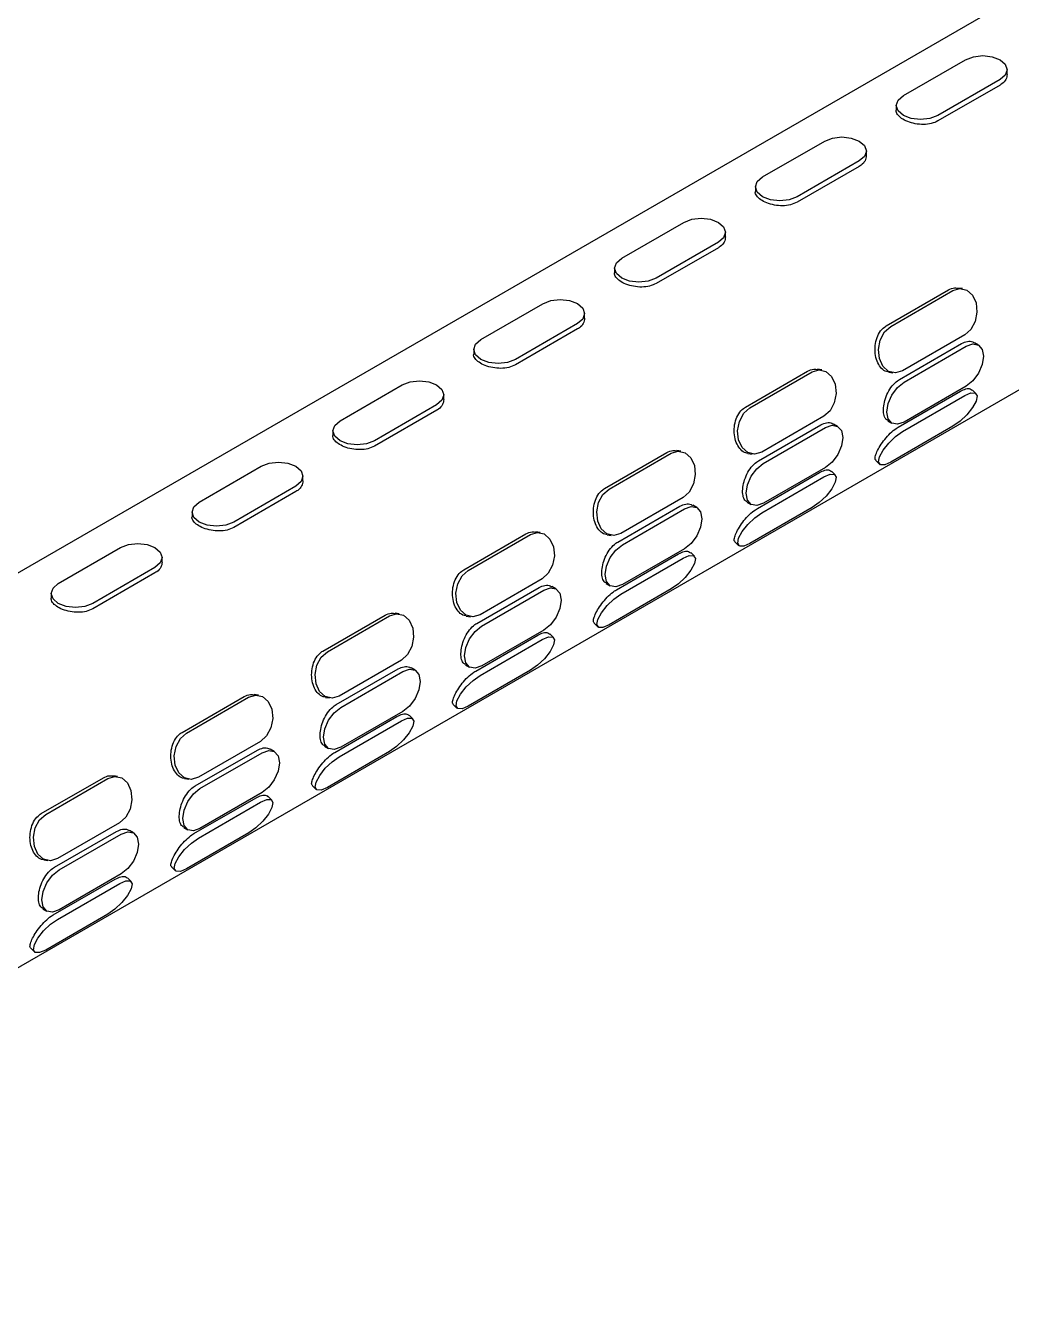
# Model space of a CAD drawing. Extents: x -1084 to 1049, y -151 to 450.
# Drawn here: x -625.2 to -583.2, y 245.5 to 300 of the extents above; entities that cross this region are included whole.
import ezdxf

# ---------------------------------------------------------------- set-up
doc = ezdxf.new("R2010")
doc.units = 0
doc.header["$LTSCALE"] = 23.1
doc.header["$MEASUREMENT"] = 0
doc.layers.get('0').update_dxf_attribs({"linetype": 'CONTINUOUS'})

msp = doc.modelspace()

# ---------------------------------------------------------------- linework, layer by layer
at = {"color": 7, "linetype": 'Continuous', "lineweight": 25}
for p, q in [((-485.02756, 357.77315), (-657.6622, 258.11329)), ((-650.37186, 245.48467), (-477.73722, 345.14453)), ((-587.76674, 297.02309), (-585.11535, 298.55371)), ((-583.33713, 297.92956), (-583.33729, 298.13015)), ((-583.64236, 297.70493), (-586.29375, 296.17432)), ((-583.64218, 297.47367), (-586.29356, 295.94306)), ((-588.0718, 296.59788), (-588.07164, 296.39729)), ((-593.77654, 293.55371), (-591.12516, 295.08432)), ((-589.34694, 294.46017), (-589.3471, 294.66076)), ((-589.65217, 294.23554), (-592.30355, 292.70493)), ((-589.65198, 294.00428), (-592.30337, 292.47367)), ((-594.08161, 293.12849), (-594.08145, 292.9279)), ((-599.78635, 290.08432), (-597.13497, 291.61493)), ((-595.35675, 290.99079), (-595.35691, 291.19137)), ((-595.66197, 290.76616), (-598.31336, 289.23554)), ((-595.66179, 290.53489), (-598.31318, 289.00428)), ((-600.09142, 289.6591), (-600.09126, 289.45851)), ((-588.49444, 287.20105), (-585.84306, 288.73166)), ((-588.3064, 287.17175), (-585.65501, 288.70237)), ((-585.24216, 288.78681), (-585.41643, 288.81396)), ((-605.79616, 286.61493), (-603.14477, 288.14554)), ((-601.36655, 287.5214), (-601.36671, 287.72199)), ((-601.67178, 287.29677), (-604.32317, 285.76616)), ((-601.6716, 287.0655), (-604.32298, 285.53489)), ((-587.93326, 284.91369), (-585.28187, 286.4443)), ((-585.14995, 286.81296), (-587.80133, 285.28235)), ((-587.73308, 284.79834), (-585.08169, 286.32895)), ((-584.561, 286.38054), (-584.73481, 286.4807)), ((-606.10122, 286.18971), (-606.10106, 285.98913)), ((-594.50425, 283.73166), (-591.85286, 285.26227)), ((-594.31621, 283.70237), (-591.66482, 285.23298)), ((-591.25196, 285.31742), (-591.42624, 285.34457)), ((-588.38847, 285.22505), (-588.21419, 285.1979)), ((-611.80596, 283.14554), (-609.15458, 284.67616)), ((-607.37636, 284.05201), (-607.37652, 284.2526)), ((-587.98744, 282.87834), (-585.33605, 284.40895)), ((-587.79927, 282.69085), (-585.14788, 284.22146)), ((-585.08034, 284.62721), (-587.73172, 283.0966)), ((-584.66398, 284.30488), (-584.82137, 284.46171)), ((-607.68159, 283.82738), (-610.33297, 282.29677)), ((-607.6814, 283.59612), (-610.33279, 282.06551)), ((-591.15975, 283.34357), (-593.81114, 281.81296)), ((-590.5708, 282.91116), (-590.74461, 283.01131)), ((-588.42623, 283.14517), (-588.25242, 283.04501)), ((-612.11103, 282.72033), (-612.11087, 282.51974)), ((-593.94306, 281.4443), (-591.29168, 282.97491)), ((-593.74289, 281.32895), (-591.0915, 282.85957)), ((-585.6504, 282.91265), (-588.30179, 281.38204)), ((-600.51405, 280.26227), (-597.86267, 281.79289)), ((-600.32601, 280.23298), (-597.67463, 281.76359)), ((-597.26177, 281.84804), (-597.43605, 281.87519)), ((-594.39828, 281.75566), (-594.224, 281.72851)), ((-588.94308, 281.45544), (-588.78569, 281.29861)), ((-617.81577, 279.67616), (-615.16439, 281.20677)), ((-593.99724, 279.40895), (-591.34586, 280.93956)), ((-591.09015, 281.15783), (-593.74153, 279.62722)), ((-590.67379, 280.8355), (-590.83118, 280.99232)), ((-613.69139, 280.35799), (-616.34278, 278.82738)), ((-613.38617, 280.58262), (-613.38633, 280.78321)), ((-593.80908, 279.22146), (-591.15769, 280.75207)), ((-613.69121, 280.12673), (-616.3426, 278.59612)), ((-597.16956, 279.87418), (-599.82095, 278.34357)), ((-618.12084, 279.25094), (-618.12068, 279.05035)), ((-599.95287, 277.97491), (-597.30148, 279.50553)), ((-599.75269, 277.85957), (-597.10131, 279.39018)), ((-596.58061, 279.44177), (-596.75442, 279.54192)), ((-594.43604, 279.67578), (-594.26223, 279.57563)), ((-591.66021, 279.44326), (-594.3116, 277.91265)), ((-606.52386, 276.79289), (-603.87248, 278.3235)), ((-606.33582, 276.76359), (-603.68443, 278.2942)), ((-603.27157, 278.37865), (-603.44585, 278.4058)), ((-600.40808, 278.28628), (-600.23381, 278.25913)), ((-623.82558, 276.20677), (-621.17419, 277.73738)), ((-597.09995, 277.68844), (-599.75134, 276.15783)), ((-594.95289, 277.98605), (-594.7955, 277.82923)), ((-619.39597, 277.11324), (-619.39613, 277.31382)), ((-600.00705, 275.93956), (-597.35567, 277.47017)), ((-599.81888, 275.75207), (-597.1675, 277.28269)), ((-596.6836, 277.36611), (-596.84099, 277.52293)), ((-619.7012, 276.88861), (-622.35259, 275.35799)), ((-619.70102, 276.65734), (-622.3524, 275.12673)), ((-605.96268, 274.50553), (-603.31129, 276.03614)), ((-603.17937, 276.40479), (-605.83075, 274.87418)), ((-605.7625, 274.39018), (-603.11111, 275.92079)), ((-602.59042, 275.97238), (-602.76423, 276.07253)), ((-600.44584, 276.20639), (-600.27203, 276.10624)), ((-597.67002, 275.97387), (-600.3214, 274.44326)), ((-624.13064, 275.78155), (-624.13048, 275.58096)), ((-612.53367, 273.3235), (-609.88228, 274.85411)), ((-612.34563, 273.2942), (-609.69424, 274.82482)), ((-609.28138, 274.90926), (-609.45566, 274.93641)), ((-606.41789, 274.81689), (-606.24361, 274.78974)), ((-600.96269, 274.51666), (-600.8053, 274.35984)), ((-606.01686, 272.47017), (-603.36547, 274.00079)), ((-605.82869, 272.28269), (-603.1773, 273.8133)), ((-603.10976, 274.21905), (-605.76114, 272.68844)), ((-602.6934, 273.89672), (-602.85079, 274.05354)), ((-609.18917, 272.93541), (-611.84056, 271.4048)), ((-606.45565, 272.737), (-606.28184, 272.63685)), ((-611.97248, 271.03614), (-609.3211, 272.56675)), ((-611.77231, 270.92079), (-609.12092, 272.4514)), ((-608.60022, 272.50299), (-608.77403, 272.60315)), ((-603.67982, 272.50449), (-606.33121, 270.97387)), ((-618.54347, 269.85411), (-615.89209, 271.38472)), ((-618.35543, 269.82482), (-615.70405, 271.35543)), ((-615.29119, 271.43987), (-615.46547, 271.46702)), ((-612.4277, 271.3475), (-612.25342, 271.32035)), ((-606.9725, 271.04727), (-606.81511, 270.89045)), ((-612.02666, 269.00079), (-609.37528, 270.5314)), ((-609.11957, 270.74966), (-611.77095, 269.21905)), ((-608.70321, 270.42733), (-608.8606, 270.58416)), ((-611.8385, 268.8133), (-609.18711, 270.34391)), ((-615.19898, 269.46602), (-617.85037, 267.93541)), ((-617.98229, 267.56675), (-615.3309, 269.09736)), ((-617.78211, 267.4514), (-615.13073, 268.98202)), ((-614.61003, 269.03361), (-614.78384, 269.13376)), ((-612.46546, 269.26762), (-612.29165, 269.16746)), ((-609.68963, 269.0351), (-612.34101, 267.50449)), ((-624.55328, 266.38472), (-621.9019, 267.91534)), ((-624.36524, 266.35543), (-621.71385, 267.88604)), ((-621.30099, 267.97049), (-621.47527, 267.99764)), ((-618.4375, 267.87811), (-618.26322, 267.85096)), ((-615.12937, 267.28028), (-617.78076, 265.74967)), ((-612.98231, 267.57789), (-612.82492, 267.42106)), ((-618.03647, 265.5314), (-615.38509, 267.06201)), ((-617.8483, 265.34391), (-615.19692, 266.87452)), ((-614.71302, 266.95795), (-614.87041, 267.11477)), ((-623.9921, 264.09736), (-621.34071, 265.62798)), ((-621.20879, 265.99663), (-623.86017, 264.46602)), ((-620.61984, 265.56422), (-620.79365, 265.66437)), ((-618.47526, 265.79823), (-618.30145, 265.69808)), ((-615.69944, 265.56571), (-618.35082, 264.0351)), ((-623.79192, 263.98202), (-621.14053, 265.51263)), ((-624.44731, 264.40873), (-624.27303, 264.38158)), ((-618.99211, 264.1085), (-618.83472, 263.95168)), ((-624.04628, 262.06201), (-621.39489, 263.59262)), ((-623.85811, 261.87452), (-621.20672, 263.40514)), ((-621.13918, 263.81089), (-623.79056, 262.28028)), ((-620.72282, 263.48856), (-620.88021, 263.64538)), ((-624.48507, 262.32884), (-624.31126, 262.22869)), ((-621.70924, 262.09632), (-624.36063, 260.56571)), ((-625.00192, 260.63911), (-624.84453, 260.48229))]:
    msp.add_line(p, q, dxfattribs=at)
at = {"color": 7, "linetype": 'Continuous', "lineweight": 25, "flags": 128}
for points in [[(-585.11535, 298.55371), (-584.77745, 298.68411), (-584.37886, 298.73005), (-583.98027, 298.68453), (-583.64236, 298.55449), (-583.41658, 298.35972), (-583.33729, 298.12987), (-583.41658, 297.89994), (-583.64236, 297.70493)], [(-586.29375, 296.17432), (-586.63165, 296.04392), (-587.03024, 295.99798), (-587.42883, 296.04349), (-587.76674, 296.17354), (-587.99252, 296.36831), (-588.0718, 296.59815), (-587.99252, 296.82808), (-587.76674, 297.02309)], [(-591.12516, 295.08432), (-590.78725, 295.21472), (-590.38866, 295.26066), (-589.99007, 295.21514), (-589.65217, 295.0851), (-589.42639, 294.89033), (-589.3471, 294.66048), (-589.42639, 294.43055), (-589.65217, 294.23554)], [(-592.30355, 292.70493), (-592.64146, 292.57453), (-593.04005, 292.52859), (-593.43864, 292.57411), (-593.77654, 292.70415), (-594.00233, 292.89892), (-594.08161, 293.12877), (-594.00233, 293.3587), (-593.77654, 293.55371)], [(-597.13497, 291.61493), (-596.79706, 291.74533), (-596.39847, 291.79127), (-595.99988, 291.74575), (-595.66197, 291.61571), (-595.43619, 291.42094), (-595.35691, 291.1911), (-595.43619, 290.96117), (-595.66197, 290.76616)], [(-598.31336, 289.23554), (-598.65127, 289.10514), (-599.04986, 289.0592), (-599.44844, 289.10472), (-599.78635, 289.23476), (-600.01213, 289.42953), (-600.09142, 289.65938), (-600.01213, 289.88931), (-599.78635, 290.08432)], [(-585.65501, 288.70237), (-585.35395, 288.79316), (-585.06027, 288.72631), (-584.81869, 288.51199), (-584.66599, 288.18283), (-584.62541, 287.78895), (-584.70313, 287.3903), (-584.88733, 287.04757), (-585.14995, 286.81296)], [(-603.14477, 288.14554), (-602.80686, 288.27594), (-602.40828, 288.32188), (-602.00969, 288.27637), (-601.67178, 288.14633), (-601.446, 287.95156), (-601.36671, 287.72171), (-601.446, 287.49178), (-601.67178, 287.29677)], [(-587.80133, 285.28235), (-588.1024, 285.19155), (-588.39608, 285.2584), (-588.63766, 285.47272), (-588.79036, 285.80188), (-588.83094, 286.19577), (-588.75322, 286.59442), (-588.56902, 286.93714), (-588.3064, 287.17175)], [(-604.32317, 285.76616), (-604.66107, 285.63576), (-605.05966, 285.58982), (-605.45825, 285.63533), (-605.79616, 285.76537), (-606.02194, 285.96014), (-606.10122, 286.18999), (-606.02194, 286.41992), (-605.79616, 286.61493)], [(-585.08169, 286.32895), (-584.7998, 286.42689), (-584.56071, 286.38038), (-584.40084, 286.1965), (-584.34452, 285.90325), (-584.40032, 285.54528), (-584.55976, 285.17707), (-584.79855, 284.85469), (-585.08034, 284.62721)], [(-591.66482, 285.23298), (-591.36375, 285.32377), (-591.07007, 285.25692), (-590.82849, 285.0426), (-590.67579, 284.71344), (-590.63521, 284.31956), (-590.71294, 283.92091), (-590.89713, 283.57819), (-591.15975, 283.34357)], [(-609.15458, 284.67616), (-608.81667, 284.80656), (-608.41808, 284.8525), (-608.01949, 284.80698), (-607.68159, 284.67694), (-607.4558, 284.48217), (-607.37652, 284.25232), (-607.45581, 284.02239), (-607.68159, 283.82738)], [(-587.73172, 283.0966), (-588.01362, 282.99867), (-588.2527, 283.04518), (-588.41258, 283.22905), (-588.4689, 283.5223), (-588.41309, 283.88028), (-588.25366, 284.24849), (-588.01487, 284.57087), (-587.73308, 284.79834)], [(-585.14788, 284.22146), (-584.88517, 284.33435), (-584.7007, 284.33043), (-584.62256, 284.21029), (-584.66265, 283.99223), (-584.81486, 283.70943), (-585.05603, 283.40496), (-585.34943, 283.12517), (-585.6504, 282.91265)], [(-593.81114, 281.81296), (-594.11221, 281.72216), (-594.40589, 281.78901), (-594.64747, 282.00333), (-594.80017, 282.33249), (-594.84075, 282.72638), (-594.76302, 283.12503), (-594.57883, 283.46775), (-594.31621, 283.70237)], [(-610.33297, 282.29677), (-610.67088, 282.16637), (-611.06947, 282.12043), (-611.46806, 282.16594), (-611.80596, 282.29599), (-612.03175, 282.49076), (-612.11103, 282.7206), (-612.03175, 282.95053), (-611.80596, 283.14554)], [(-591.0915, 282.85957), (-590.8096, 282.9575), (-590.57052, 282.91099), (-590.41065, 282.72712), (-590.35433, 282.43387), (-590.41013, 282.07589), (-590.56956, 281.70768), (-590.80835, 281.3853), (-591.09015, 281.15783)], [(-588.30179, 281.38204), (-588.56451, 281.26914), (-588.74898, 281.27307), (-588.82712, 281.39321), (-588.78702, 281.61127), (-588.63481, 281.89407), (-588.39364, 282.19854), (-588.10024, 282.47833), (-587.79927, 282.69085)], [(-615.16439, 281.20677), (-614.82648, 281.33717), (-614.42789, 281.38311), (-614.0293, 281.33759), (-613.69139, 281.20755), (-613.46561, 281.01278), (-613.38633, 280.78293), (-613.46561, 280.553), (-613.69139, 280.35799)], [(-597.67463, 281.76359), (-597.37356, 281.85439), (-597.07988, 281.78753), (-596.8383, 281.57322), (-596.6856, 281.24406), (-596.64502, 280.85017), (-596.72275, 280.45152), (-596.90694, 280.1088), (-597.16956, 279.87418)], [(-593.74153, 279.62722), (-594.02343, 279.52928), (-594.26251, 279.57579), (-594.42238, 279.75966), (-594.4787, 280.05291), (-594.4229, 280.41089), (-594.26347, 280.7791), (-594.02468, 281.10148), (-593.74289, 281.32895)], [(-591.15769, 280.75207), (-590.89497, 280.86497), (-590.7105, 280.86104), (-590.63236, 280.7409), (-590.67245, 280.52284), (-590.82467, 280.24004), (-591.06584, 279.93557), (-591.35924, 279.65578), (-591.66021, 279.44326)], [(-599.82095, 278.34357), (-600.12201, 278.25278), (-600.41569, 278.31963), (-600.65727, 278.53395), (-600.80998, 278.8631), (-600.85055, 279.25699), (-600.77283, 279.65564), (-600.58863, 279.99836), (-600.32601, 280.23298)], [(-616.34278, 278.82738), (-616.68069, 278.69698), (-617.07928, 278.65104), (-617.47786, 278.69656), (-617.81577, 278.8266), (-618.04155, 279.02137), (-618.12084, 279.25122), (-618.04155, 279.48115), (-617.81577, 279.67616)], [(-597.10131, 279.39018), (-596.81941, 279.48811), (-596.58033, 279.4416), (-596.42046, 279.25773), (-596.36413, 278.96448), (-596.41994, 278.6065), (-596.57937, 278.23829), (-596.81816, 277.91591), (-597.09995, 277.68844)], [(-594.3116, 277.91265), (-594.57431, 277.79976), (-594.75878, 277.80368), (-594.83692, 277.92382), (-594.79683, 278.14189), (-594.64462, 278.42468), (-594.40345, 278.72915), (-594.11005, 279.00894), (-593.80908, 279.22146)], [(-603.68443, 278.2942), (-603.38337, 278.385), (-603.08969, 278.31815), (-602.84811, 278.10383), (-602.6954, 277.77467), (-602.65483, 277.38078), (-602.73255, 276.98213), (-602.91675, 276.63941), (-603.17937, 276.40479)], [(-621.17419, 277.73738), (-620.83628, 277.86778), (-620.4377, 277.91372), (-620.03911, 277.8682), (-619.7012, 277.73816), (-619.47542, 277.54339), (-619.39613, 277.31355), (-619.47542, 277.08362), (-619.7012, 276.88861)], [(-599.75134, 276.15783), (-600.03323, 276.05989), (-600.27232, 276.1064), (-600.43219, 276.29028), (-600.48851, 276.58353), (-600.43271, 276.9415), (-600.27328, 277.30971), (-600.03449, 277.63209), (-599.75269, 277.85957)], [(-597.1675, 277.28269), (-596.90478, 277.39558), (-596.72031, 277.39166), (-596.64217, 277.27152), (-596.68226, 277.05345), (-596.83448, 276.77066), (-597.07564, 276.46619), (-597.36905, 276.18639), (-597.67002, 275.97387)], [(-605.83075, 274.87418), (-606.13182, 274.78339), (-606.4255, 274.85024), (-606.66708, 275.06456), (-606.81978, 275.39372), (-606.86036, 275.7876), (-606.78264, 276.18625), (-606.59844, 276.52897), (-606.33582, 276.76359)], [(-622.35259, 275.35799), (-622.69049, 275.22759), (-623.08908, 275.18165), (-623.48767, 275.22717), (-623.82558, 275.35721), (-624.05136, 275.55198), (-624.13064, 275.78183), (-624.05136, 276.01176), (-623.82558, 276.20677)], [(-603.11111, 275.92079), (-602.82922, 276.01873), (-602.59013, 275.97222), (-602.43026, 275.78834), (-602.37394, 275.49509), (-602.42974, 275.13711), (-602.58918, 274.76891), (-602.82797, 274.44653), (-603.10976, 274.21905)], [(-600.3214, 274.44326), (-600.58412, 274.33037), (-600.76859, 274.33429), (-600.84673, 274.45443), (-600.80664, 274.6725), (-600.65442, 274.95529), (-600.41326, 275.25976), (-600.11985, 275.53955), (-599.81888, 275.75207)], [(-609.69424, 274.82482), (-609.39317, 274.91561), (-609.09949, 274.84876), (-608.85791, 274.63444), (-608.70521, 274.30528), (-608.66463, 273.9114), (-608.74236, 273.51275), (-608.92655, 273.17002), (-609.18917, 272.93541)], [(-605.76114, 272.68844), (-606.04304, 272.5905), (-606.28212, 272.63701), (-606.442, 272.82089), (-606.49832, 273.11414), (-606.44251, 273.47212), (-606.28308, 273.84032), (-606.04429, 274.1627), (-605.7625, 274.39018)], [(-603.1773, 273.8133), (-602.91459, 273.92619), (-602.73011, 273.92227), (-602.65198, 273.80213), (-602.69207, 273.58406), (-602.84428, 273.30127), (-603.08545, 272.9968), (-603.37885, 272.71701), (-603.67982, 272.50449)], [(-611.84056, 271.4048), (-612.14163, 271.314), (-612.43531, 271.38085), (-612.67689, 271.59517), (-612.82959, 271.92433), (-612.87017, 272.31822), (-612.79244, 272.71687), (-612.60825, 273.05959), (-612.34563, 273.2942)], [(-609.12092, 272.4514), (-608.83902, 272.54934), (-608.59994, 272.50283), (-608.44007, 272.31895), (-608.38375, 272.0257), (-608.43955, 271.66773), (-608.59898, 271.29952), (-608.83777, 270.97714), (-609.11957, 270.74966)], [(-606.33121, 270.97387), (-606.59393, 270.86098), (-606.7784, 270.8649), (-606.85654, 270.98504), (-606.81644, 271.20311), (-606.66423, 271.4859), (-606.42306, 271.79037), (-606.12966, 272.07017), (-605.82869, 272.28269)], [(-615.70405, 271.35543), (-615.40298, 271.44622), (-615.1093, 271.37937), (-614.86772, 271.16505), (-614.71502, 270.83589), (-614.67444, 270.44201), (-614.75216, 270.04336), (-614.93636, 269.70064), (-615.19898, 269.46602)], [(-611.77095, 269.21905), (-612.05285, 269.12112), (-612.29193, 269.16763), (-612.4518, 269.3515), (-612.50812, 269.64475), (-612.45232, 270.00273), (-612.29289, 270.37094), (-612.0541, 270.69332), (-611.77231, 270.92079)], [(-609.18711, 270.34391), (-608.92439, 270.4568), (-608.73992, 270.45288), (-608.66178, 270.33274), (-608.70187, 270.11468), (-608.85409, 269.83188), (-609.09526, 269.52741), (-609.38866, 269.24762), (-609.68963, 269.0351)], [(-617.85037, 267.93541), (-618.15143, 267.84461), (-618.44511, 267.91146), (-618.68669, 268.12578), (-618.8394, 268.45494), (-618.87997, 268.84883), (-618.80225, 269.24748), (-618.61805, 269.5902), (-618.35543, 269.82482)], [(-615.13073, 268.98202), (-614.84883, 269.07995), (-614.60975, 269.03344), (-614.44988, 268.84957), (-614.39355, 268.55632), (-614.44936, 268.19834), (-614.60879, 267.83013), (-614.84758, 267.50775), (-615.12937, 267.28028)], [(-612.34101, 267.50449), (-612.60373, 267.39159), (-612.7882, 267.39552), (-612.86634, 267.51566), (-612.82625, 267.73372), (-612.67404, 268.01652), (-612.43287, 268.32099), (-612.13947, 268.60078), (-611.8385, 268.8133)], [(-621.71385, 267.88604), (-621.41279, 267.97684), (-621.11911, 267.90998), (-620.87753, 267.69567), (-620.72482, 267.36651), (-620.68425, 266.97262), (-620.76197, 266.57397), (-620.94617, 266.23125), (-621.20879, 265.99663)], [(-617.78076, 265.74967), (-618.06265, 265.65173), (-618.30174, 265.69824), (-618.46161, 265.88211), (-618.51793, 266.17536), (-618.46213, 266.53334), (-618.30269, 266.90155), (-618.06391, 267.22393), (-617.78211, 267.4514)], [(-615.19692, 266.87452), (-614.9342, 266.98742), (-614.74973, 266.98349), (-614.67159, 266.86335), (-614.71168, 266.64529), (-614.8639, 266.36249), (-615.10506, 266.05802), (-615.39847, 265.77823), (-615.69944, 265.56571)], [(-623.86017, 264.46602), (-624.16124, 264.37523), (-624.45492, 264.44208), (-624.6965, 264.6564), (-624.8492, 264.98555), (-624.88978, 265.37944), (-624.81205, 265.77809), (-624.62786, 266.12081), (-624.36524, 266.35543)], [(-621.14053, 265.51263), (-620.85864, 265.61056), (-620.61955, 265.56405), (-620.45968, 265.38018), (-620.40336, 265.08693), (-620.45916, 264.72895), (-620.6186, 264.36074), (-620.85739, 264.03836), (-621.13918, 263.81089)], [(-618.35082, 264.0351), (-618.61354, 263.92221), (-618.79801, 263.92613), (-618.87615, 264.04627), (-618.83606, 264.26434), (-618.68384, 264.54713), (-618.44268, 264.8516), (-618.14927, 265.13139), (-617.8483, 265.34391)], [(-623.79056, 262.28028), (-624.07246, 262.18234), (-624.31154, 262.22885), (-624.47142, 262.41273), (-624.52774, 262.70598), (-624.47193, 263.06395), (-624.3125, 263.43216), (-624.07371, 263.75454), (-623.79192, 263.98202)], [(-621.20672, 263.40514), (-620.944, 263.51803), (-620.75953, 263.51411), (-620.6814, 263.39397), (-620.72149, 263.1759), (-620.8737, 262.89311), (-621.11487, 262.58864), (-621.40827, 262.30884), (-621.70924, 262.09632)], [(-624.36063, 260.56571), (-624.62335, 260.45282), (-624.80782, 260.45674), (-624.88595, 260.57688), (-624.84586, 260.79495), (-624.69365, 261.07774), (-624.45248, 261.38221), (-624.15908, 261.662), (-623.85811, 261.87452)]]:
    msp.add_lwpolyline(points, dxfattribs=at)
at = {"color": 7, "linetype": 'Continuous', "lineweight": 25}
for points, knots in [([(-583.33803, 297.92964), (-583.34883, 297.85643), (-583.37061, 297.70882), (-583.50828, 297.55771), (-583.615, 297.49072), (-583.64218, 297.47367)], [0, 0, 0, 0, 0.42312591, 0.85310879, 1, 1, 1, 1]), ([(-586.29356, 295.94306), (-586.38397, 295.90154), (-586.56476, 295.81853), (-586.90971, 295.78332), (-587.26344, 295.81463), (-587.59258, 295.90832), (-587.86099, 296.04723), (-588.02182, 296.21387), (-588.0904, 296.33589), (-588.07105, 296.39628), (-588.07075, 296.39721)], [0, 0, 0, 0, 0.14221509, 0.28439485, 0.42748983, 0.5711953, 0.71391374, 0.85560215, 0.99779149, 1, 1, 1, 1]), ([(-589.34783, 294.46026), (-589.35863, 294.38704), (-589.38041, 294.23943), (-589.51808, 294.08833), (-589.62481, 294.02134), (-589.65198, 294.00428)], [0, 0, 0, 0, 0.42312591, 0.85310879, 1, 1, 1, 1]), ([(-592.30337, 292.47367), (-592.39378, 292.43216), (-592.57457, 292.34914), (-592.91952, 292.31394), (-593.27325, 292.34524), (-593.60238, 292.43893), (-593.8708, 292.57784), (-594.03163, 292.74449), (-594.1002, 292.8665), (-594.08086, 292.92689), (-594.08056, 292.92782)], [0, 0, 0, 0, 0.14221509, 0.28439485, 0.42748983, 0.5711953, 0.71391374, 0.85560215, 0.99779149, 1, 1, 1, 1]), ([(-595.35764, 290.99087), (-595.36844, 290.91766), (-595.39022, 290.77005), (-595.52789, 290.61894), (-595.63461, 290.55195), (-595.66179, 290.53489)], [0, 0, 0, 0, 0.42312591, 0.85310879, 1, 1, 1, 1]), ([(-598.31318, 289.00428), (-598.40358, 288.96277), (-598.58438, 288.87976), (-598.92933, 288.84455), (-599.28305, 288.87585), (-599.61219, 288.96954), (-599.88061, 289.10845), (-600.04143, 289.2751), (-600.11001, 289.39712), (-600.09066, 289.45751), (-600.09037, 289.45843)], [0, 0, 0, 0, 0.14221509, 0.28439485, 0.42748983, 0.5711953, 0.71391374, 0.85560215, 0.99779149, 1, 1, 1, 1]), ([(-585.84306, 288.73166), (-585.75657, 288.77254), (-585.61775, 288.83815), (-585.47284, 288.81056), (-585.41822, 288.80016)], [0, 0, 0, 0, 0.623079167, 1, 1, 1, 1]), ([(-601.36745, 287.52148), (-601.37825, 287.44827), (-601.40002, 287.30066), (-601.5377, 287.14955), (-601.64442, 287.08256), (-601.6716, 287.0655)], [0, 0, 0, 0, 0.42312591, 0.85310879, 1, 1, 1, 1]), ([(-588.38669, 285.23885), (-588.41895, 285.24035), (-588.53346, 285.24566), (-588.70162, 285.3745), (-588.86693, 285.60916), (-588.96512, 285.9242), (-588.98818, 286.27364), (-588.93103, 286.62231), (-588.79368, 286.92992), (-588.63133, 287.11423), (-588.52222, 287.18343), (-588.49444, 287.20105)], [0, 0, 0, 0, 0.05078766, 0.1802188, 0.31020213, 0.43929268, 0.56745156, 0.69606354, 0.82581931, 0.95564784, 1, 1, 1, 1]), ([(-585.28187, 286.4443), (-585.19913, 286.48056), (-585.03367, 286.55308), (-584.84016, 286.54631), (-584.76176, 286.48507), (-584.74176, 286.46945)], [0, 0, 0, 0, 0.42696802, 0.85382997, 1, 1, 1, 1]), ([(-604.32298, 285.53489), (-604.41339, 285.49338), (-604.59418, 285.41037), (-604.93913, 285.37516), (-605.29286, 285.40646), (-605.622, 285.50016), (-605.89041, 285.63907), (-606.05124, 285.80571), (-606.11982, 285.92773), (-606.10047, 285.98812), (-606.10017, 285.98904)], [0, 0, 0, 0, 0.14221509, 0.28439485, 0.42748983, 0.5711953, 0.71391374, 0.85560215, 0.99779149, 1, 1, 1, 1]), ([(-591.85286, 285.26227), (-591.76637, 285.30315), (-591.62756, 285.36876), (-591.48265, 285.34117), (-591.42802, 285.33078)], [0, 0, 0, 0, 0.62307917, 1, 1, 1, 1]), ([(-588.41928, 283.15641), (-588.45417, 283.1762), (-588.54216, 283.22612), (-588.61035, 283.4184), (-588.62468, 283.69585), (-588.56547, 284.0201), (-588.43946, 284.34989), (-588.25323, 284.64665), (-588.07179, 284.8272), (-587.96137, 284.89613), (-587.93326, 284.91369)], [0, 0, 0, 0, 0.09433935, 0.23793961, 0.38055355, 0.52213823, 0.66422346, 0.80757232, 0.95100155, 1, 1, 1, 1]), ([(-585.33605, 284.40895), (-585.25591, 284.44765), (-585.09565, 284.52504), (-584.91434, 284.53225), (-584.8546, 284.47619), (-584.82976, 284.45287)], [0, 0, 0, 0, 0.36879429, 0.73749696, 1, 1, 1, 1]), ([(-607.37725, 284.05209), (-607.38805, 283.97888), (-607.40983, 283.83127), (-607.5475, 283.68016), (-607.65423, 283.61317), (-607.6814, 283.59612)], [0, 0, 0, 0, 0.42312591, 0.85310879, 1, 1, 1, 1]), ([(-594.39649, 281.76946), (-594.42876, 281.77096), (-594.54327, 281.77627), (-594.71143, 281.90511), (-594.87674, 282.13977), (-594.97493, 282.45482), (-594.99798, 282.80425), (-594.94084, 283.15292), (-594.80348, 283.46053), (-594.64113, 283.64485), (-594.53203, 283.71404), (-594.50425, 283.73166)], [0, 0, 0, 0, 0.050787658, 0.180218798, 0.310202135, 0.439292683, 0.567451565, 0.69606354, 0.82581931, 0.955647838, 1, 1, 1, 1]), ([(-591.29168, 282.97491), (-591.20894, 283.01118), (-591.04348, 283.08369), (-590.84996, 283.07692), (-590.77156, 283.01569), (-590.75156, 283.00007)], [0, 0, 0, 0, 0.42696802, 0.85382997, 1, 1, 1, 1]), ([(-610.33279, 282.06551), (-610.4232, 282.02399), (-610.60399, 281.94098), (-610.94894, 281.90577), (-611.30267, 281.93708), (-611.6318, 282.03077), (-611.90022, 282.16968), (-612.06105, 282.33632), (-612.12962, 282.45834), (-612.11027, 282.51873), (-612.10998, 282.51966)], [0, 0, 0, 0, 0.14221509, 0.28439485, 0.42748983, 0.5711953, 0.71391374, 0.85560215, 0.99779149, 1, 1, 1, 1]), ([(-588.93469, 281.46427), (-588.94387, 281.46846), (-588.98456, 281.48702), (-588.97497, 281.60719), (-588.90636, 281.81496), (-588.76348, 282.07907), (-588.56651, 282.3604), (-588.32924, 282.62468), (-588.1277, 282.79291), (-588.0159, 282.861), (-587.98744, 282.87834)], [0, 0, 0, 0, 0.04415571, 0.19571302, 0.34622935, 0.49565939, 0.64561772, 0.79690969, 0.94828649, 1, 1, 1, 1]), ([(-597.86267, 281.79289), (-597.77618, 281.83376), (-597.63737, 281.89937), (-597.49245, 281.87179), (-597.43783, 281.86139)], [0, 0, 0, 0, 0.623079167, 1, 1, 1, 1]), ([(-594.42909, 279.68702), (-594.46397, 279.70681), (-594.55196, 279.75673), (-594.62016, 279.94901), (-594.63448, 280.22646), (-594.57527, 280.55071), (-594.44927, 280.88051), (-594.26304, 281.17726), (-594.08159, 281.35781), (-593.97118, 281.42675), (-593.94306, 281.4443)], [0, 0, 0, 0, 0.09433935, 0.23793961, 0.38055355, 0.52213823, 0.66422346, 0.80757232, 0.95100155, 1, 1, 1, 1]), ([(-591.34586, 280.93956), (-591.26572, 280.97826), (-591.10546, 281.05565), (-590.92415, 281.06287), (-590.86441, 281.0068), (-590.83957, 280.98349)], [0, 0, 0, 0, 0.36879429, 0.73749696, 1, 1, 1, 1]), ([(-613.38706, 280.58271), (-613.39786, 280.50949), (-613.41964, 280.36188), (-613.55731, 280.21078), (-613.66403, 280.14379), (-613.69121, 280.12673)], [0, 0, 0, 0, 0.42312591, 0.85310879, 1, 1, 1, 1]), ([(-600.4063, 278.30007), (-600.43857, 278.30157), (-600.55307, 278.30689), (-600.72123, 278.43573), (-600.88654, 278.67038), (-600.98474, 278.98543), (-601.00779, 279.33486), (-600.95065, 279.68353), (-600.81329, 279.99115), (-600.65094, 280.17546), (-600.54184, 280.24465), (-600.51405, 280.26227)], [0, 0, 0, 0, 0.05078766, 0.1802188, 0.31020213, 0.43929268, 0.56745156, 0.69606354, 0.82581931, 0.95564784, 1, 1, 1, 1]), ([(-597.30148, 279.50553), (-597.21874, 279.54179), (-597.05328, 279.6143), (-596.85977, 279.60753), (-596.78137, 279.5463), (-596.76137, 279.53068)], [0, 0, 0, 0, 0.42696802, 0.85382997, 1, 1, 1, 1]), ([(-594.9445, 277.99488), (-594.95368, 277.99907), (-594.99436, 278.01764), (-594.98478, 278.1378), (-594.91617, 278.34557), (-594.77329, 278.60968), (-594.57632, 278.89102), (-594.33904, 279.15529), (-594.13751, 279.32352), (-594.02571, 279.39161), (-593.99724, 279.40895)], [0, 0, 0, 0, 0.04415571, 0.19571302, 0.34622935, 0.49565939, 0.64561772, 0.79690969, 0.94828649, 1, 1, 1, 1]), ([(-616.3426, 278.59612), (-616.433, 278.55461), (-616.6138, 278.47159), (-616.95875, 278.43639), (-617.31247, 278.46769), (-617.64161, 278.56138), (-617.91003, 278.70029), (-618.07085, 278.86694), (-618.13943, 278.98895), (-618.12008, 279.04934), (-618.11979, 279.05027)], [0, 0, 0, 0, 0.14221509, 0.28439485, 0.42748983, 0.5711953, 0.71391374, 0.85560215, 0.99779149, 1, 1, 1, 1]), ([(-603.87248, 278.3235), (-603.78598, 278.36438), (-603.64717, 278.42998), (-603.50226, 278.4024), (-603.44764, 278.392)], [0, 0, 0, 0, 0.62307917, 1, 1, 1, 1]), ([(-600.43889, 276.21763), (-600.47378, 276.23743), (-600.56177, 276.28734), (-600.62997, 276.47962), (-600.64429, 276.75707), (-600.58508, 277.08132), (-600.45907, 277.41112), (-600.27284, 277.70788), (-600.0914, 277.88842), (-599.98098, 277.95736), (-599.95287, 277.97491)], [0, 0, 0, 0, 0.09433935, 0.23793961, 0.38055355, 0.52213823, 0.66422346, 0.80757232, 0.95100155, 1, 1, 1, 1]), ([(-597.35567, 277.47017), (-597.27552, 277.50887), (-597.11526, 277.58627), (-596.93395, 277.59348), (-596.87422, 277.53741), (-596.84937, 277.5141)], [0, 0, 0, 0, 0.36879429, 0.73749696, 1, 1, 1, 1]), ([(-619.39687, 277.11332), (-619.40767, 277.04011), (-619.42944, 276.8925), (-619.56712, 276.74139), (-619.67384, 276.6744), (-619.70102, 276.65734)], [0, 0, 0, 0, 0.42312591, 0.85310879, 1, 1, 1, 1]), ([(-606.41611, 274.83069), (-606.44837, 274.83218), (-606.56288, 274.8375), (-606.73104, 274.96634), (-606.89635, 275.201), (-606.99454, 275.51604), (-607.0176, 275.86547), (-606.96045, 276.21414), (-606.82309, 276.52176), (-606.66075, 276.70607), (-606.55164, 276.77527), (-606.52386, 276.79289)], [0, 0, 0, 0, 0.05078766, 0.1802188, 0.31020213, 0.43929268, 0.56745156, 0.69606354, 0.82581931, 0.95564784, 1, 1, 1, 1]), ([(-603.31129, 276.03614), (-603.22855, 276.0724), (-603.06309, 276.14492), (-602.86958, 276.13814), (-602.79118, 276.07691), (-602.77118, 276.06129)], [0, 0, 0, 0, 0.42696802, 0.85382997, 1, 1, 1, 1]), ([(-600.95431, 274.52549), (-600.96349, 274.52968), (-601.00417, 274.54825), (-600.99458, 274.66841), (-600.92598, 274.87618), (-600.78309, 275.14029), (-600.58613, 275.42163), (-600.34885, 275.68591), (-600.14731, 275.85413), (-600.03552, 275.92222), (-600.00705, 275.93956)], [0, 0, 0, 0, 0.04415571, 0.19571302, 0.34622935, 0.49565939, 0.64561772, 0.79690969, 0.94828649, 1, 1, 1, 1]), ([(-622.3524, 275.12673), (-622.44281, 275.08522), (-622.6236, 275.00221), (-622.96855, 274.967), (-623.32228, 274.9983), (-623.65142, 275.09199), (-623.91983, 275.2309), (-624.08066, 275.39755), (-624.14924, 275.51957), (-624.12989, 275.57996), (-624.12959, 275.58088)], [0, 0, 0, 0, 0.14221509, 0.28439485, 0.42748983, 0.5711953, 0.71391374, 0.85560215, 0.99779149, 1, 1, 1, 1]), ([(-609.88228, 274.85411), (-609.79579, 274.89499), (-609.65698, 274.9606), (-609.51207, 274.93301), (-609.45744, 274.92261)], [0, 0, 0, 0, 0.62307917, 1, 1, 1, 1]), ([(-606.4487, 272.74825), (-606.48359, 272.76804), (-606.57158, 272.81796), (-606.63977, 273.01023), (-606.6541, 273.28769), (-606.59489, 273.61193), (-606.46888, 273.94173), (-606.28265, 274.23849), (-606.10121, 274.41903), (-605.99079, 274.48797), (-605.96268, 274.50553)], [0, 0, 0, 0, 0.09433935, 0.23793961, 0.38055355, 0.52213823, 0.66422346, 0.80757232, 0.95100155, 1, 1, 1, 1]), ([(-603.36547, 274.00079), (-603.28533, 274.03949), (-603.12507, 274.11688), (-602.94376, 274.12409), (-602.88402, 274.06803), (-602.85918, 274.04471)], [0, 0, 0, 0, 0.36879429, 0.737496962, 1, 1, 1, 1]), ([(-612.42591, 271.3613), (-612.45818, 271.3628), (-612.57268, 271.36811), (-612.74085, 271.49695), (-612.90616, 271.73161), (-613.00435, 272.04665), (-613.0274, 272.39609), (-612.97026, 272.74476), (-612.8329, 273.05237), (-612.67055, 273.23668), (-612.56145, 273.30588), (-612.53367, 273.3235)], [0, 0, 0, 0, 0.05078766, 0.1802188, 0.31020213, 0.43929268, 0.56745156, 0.69606354, 0.82581931, 0.95564784, 1, 1, 1, 1]), ([(-609.3211, 272.56675), (-609.23836, 272.60301), (-609.0729, 272.67553), (-608.87938, 272.66876), (-608.80098, 272.60752), (-608.78098, 272.5919)], [0, 0, 0, 0, 0.42696802, 0.85382997, 1, 1, 1, 1]), ([(-606.96411, 271.05611), (-606.97329, 271.06029), (-607.01398, 271.07886), (-607.00439, 271.19902), (-606.93578, 271.40679), (-606.7929, 271.6709), (-606.59593, 271.95224), (-606.35866, 272.21652), (-606.15712, 272.38474), (-606.04532, 272.45284), (-606.01686, 272.47017)], [0, 0, 0, 0, 0.04415571, 0.19571302, 0.34622935, 0.49565939, 0.64561772, 0.79690969, 0.94828649, 1, 1, 1, 1]), ([(-615.89209, 271.38472), (-615.8056, 271.4256), (-615.66679, 271.49121), (-615.52187, 271.46362), (-615.46725, 271.45323)], [0, 0, 0, 0, 0.62307917, 1, 1, 1, 1]), ([(-612.45851, 269.27886), (-612.49339, 269.29865), (-612.58138, 269.34857), (-612.64958, 269.54085), (-612.6639, 269.8183), (-612.60469, 270.14255), (-612.47869, 270.47234), (-612.29246, 270.7691), (-612.11101, 270.94965), (-612.0006, 271.01858), (-611.97248, 271.03614)], [0, 0, 0, 0, 0.09433935, 0.23793961, 0.38055355, 0.52213823, 0.66422346, 0.80757232, 0.95100155, 1, 1, 1, 1]), ([(-609.37528, 270.5314), (-609.29514, 270.5701), (-609.13488, 270.64749), (-608.95357, 270.6547), (-608.89383, 270.59864), (-608.86899, 270.57532)], [0, 0, 0, 0, 0.36879429, 0.73749696, 1, 1, 1, 1]), ([(-618.43572, 267.89191), (-618.46799, 267.89341), (-618.58249, 267.89872), (-618.75065, 268.02756), (-618.91596, 268.26222), (-619.01416, 268.57727), (-619.03721, 268.9267), (-618.98007, 269.27537), (-618.84271, 269.58298), (-618.68036, 269.7673), (-618.57126, 269.83649), (-618.54347, 269.85411)], [0, 0, 0, 0, 0.050787658, 0.180218798, 0.310202135, 0.439292683, 0.567451565, 0.69606354, 0.82581931, 0.955647838, 1, 1, 1, 1]), ([(-615.3309, 269.09736), (-615.24816, 269.13363), (-615.0827, 269.20614), (-614.88919, 269.19937), (-614.81079, 269.13814), (-614.79079, 269.12252)], [0, 0, 0, 0, 0.42696802, 0.85382997, 1, 1, 1, 1]), ([(-612.97392, 267.58672), (-612.9831, 267.59091), (-613.02378, 267.60947), (-613.0142, 267.72964), (-612.94559, 267.93741), (-612.80271, 268.20152), (-612.60574, 268.48285), (-612.36846, 268.74713), (-612.16693, 268.91536), (-612.05513, 268.98345), (-612.02666, 269.00079)], [0, 0, 0, 0, 0.04415571, 0.19571302, 0.34622935, 0.49565939, 0.64561772, 0.79690969, 0.94828649, 1, 1, 1, 1]), ([(-621.9019, 267.91534), (-621.8154, 267.95621), (-621.67659, 268.02182), (-621.53168, 267.99424), (-621.47706, 267.98384)], [0, 0, 0, 0, 0.62307917, 1, 1, 1, 1]), ([(-618.46831, 265.80947), (-618.5032, 265.82926), (-618.59119, 265.87918), (-618.65939, 266.07146), (-618.67371, 266.34891), (-618.6145, 266.67316), (-618.48849, 267.00296), (-618.30226, 267.29971), (-618.12082, 267.48026), (-618.0104, 267.5492), (-617.98229, 267.56675)], [0, 0, 0, 0, 0.09433935, 0.23793961, 0.38055355, 0.52213823, 0.66422346, 0.80757232, 0.95100155, 1, 1, 1, 1]), ([(-615.38509, 267.06201), (-615.30494, 267.10071), (-615.14468, 267.1781), (-614.96337, 267.18532), (-614.90364, 267.12925), (-614.87879, 267.10594)], [0, 0, 0, 0, 0.36879429, 0.737496962, 1, 1, 1, 1]), ([(-624.44553, 264.42252), (-624.47779, 264.42402), (-624.5923, 264.42934), (-624.76046, 264.55818), (-624.92577, 264.79283), (-625.02396, 265.10788), (-625.04702, 265.45731), (-624.98987, 265.80598), (-624.85251, 266.1136), (-624.69017, 266.29791), (-624.58106, 266.3671), (-624.55328, 266.38472)], [0, 0, 0, 0, 0.05078766, 0.1802188, 0.31020213, 0.43929268, 0.56745156, 0.69606354, 0.82581931, 0.95564784, 1, 1, 1, 1]), ([(-621.34071, 265.62798), (-621.25797, 265.66424), (-621.09251, 265.73675), (-620.899, 265.72998), (-620.8206, 265.66875), (-620.8006, 265.65313)], [0, 0, 0, 0, 0.42696802, 0.85382997, 1, 1, 1, 1]), ([(-618.98373, 264.11733), (-618.99291, 264.12152), (-619.03359, 264.14009), (-619.024, 264.26025), (-618.95539, 264.46802), (-618.81251, 264.73213), (-618.61555, 265.01347), (-618.37827, 265.27774), (-618.17673, 265.44597), (-618.06494, 265.51406), (-618.03647, 265.5314)], [0, 0, 0, 0, 0.04415571, 0.19571302, 0.34622935, 0.49565939, 0.64561772, 0.79690969, 0.94828649, 1, 1, 1, 1]), ([(-624.47812, 262.34008), (-624.51301, 262.35988), (-624.601, 262.40979), (-624.66919, 262.60207), (-624.68352, 262.87952), (-624.62431, 263.20377), (-624.4983, 263.53357), (-624.31207, 263.83033), (-624.13063, 264.01087), (-624.02021, 264.07981), (-623.9921, 264.09736)], [0, 0, 0, 0, 0.09433935, 0.23793961, 0.38055355, 0.52213823, 0.66422346, 0.80757232, 0.95100155, 1, 1, 1, 1]), ([(-621.39489, 263.59262), (-621.31475, 263.63132), (-621.15449, 263.70872), (-620.97318, 263.71593), (-620.91344, 263.65986), (-620.8886, 263.63655)], [0, 0, 0, 0, 0.36879429, 0.73749696, 1, 1, 1, 1]), ([(-624.99353, 260.64794), (-625.00271, 260.65213), (-625.0434, 260.6707), (-625.03381, 260.79086), (-624.9652, 260.99863), (-624.82232, 261.26274), (-624.62535, 261.54408), (-624.38808, 261.80836), (-624.18654, 261.97658), (-624.07474, 262.04467), (-624.04628, 262.06201)], [0, 0, 0, 0, 0.04415571, 0.19571302, 0.34622935, 0.49565939, 0.64561772, 0.79690969, 0.94828649, 1, 1, 1, 1])]:
    msp.add_open_spline(points, degree=3, knots=knots, dxfattribs=at)

doc.saveas('drawing.dxf')
